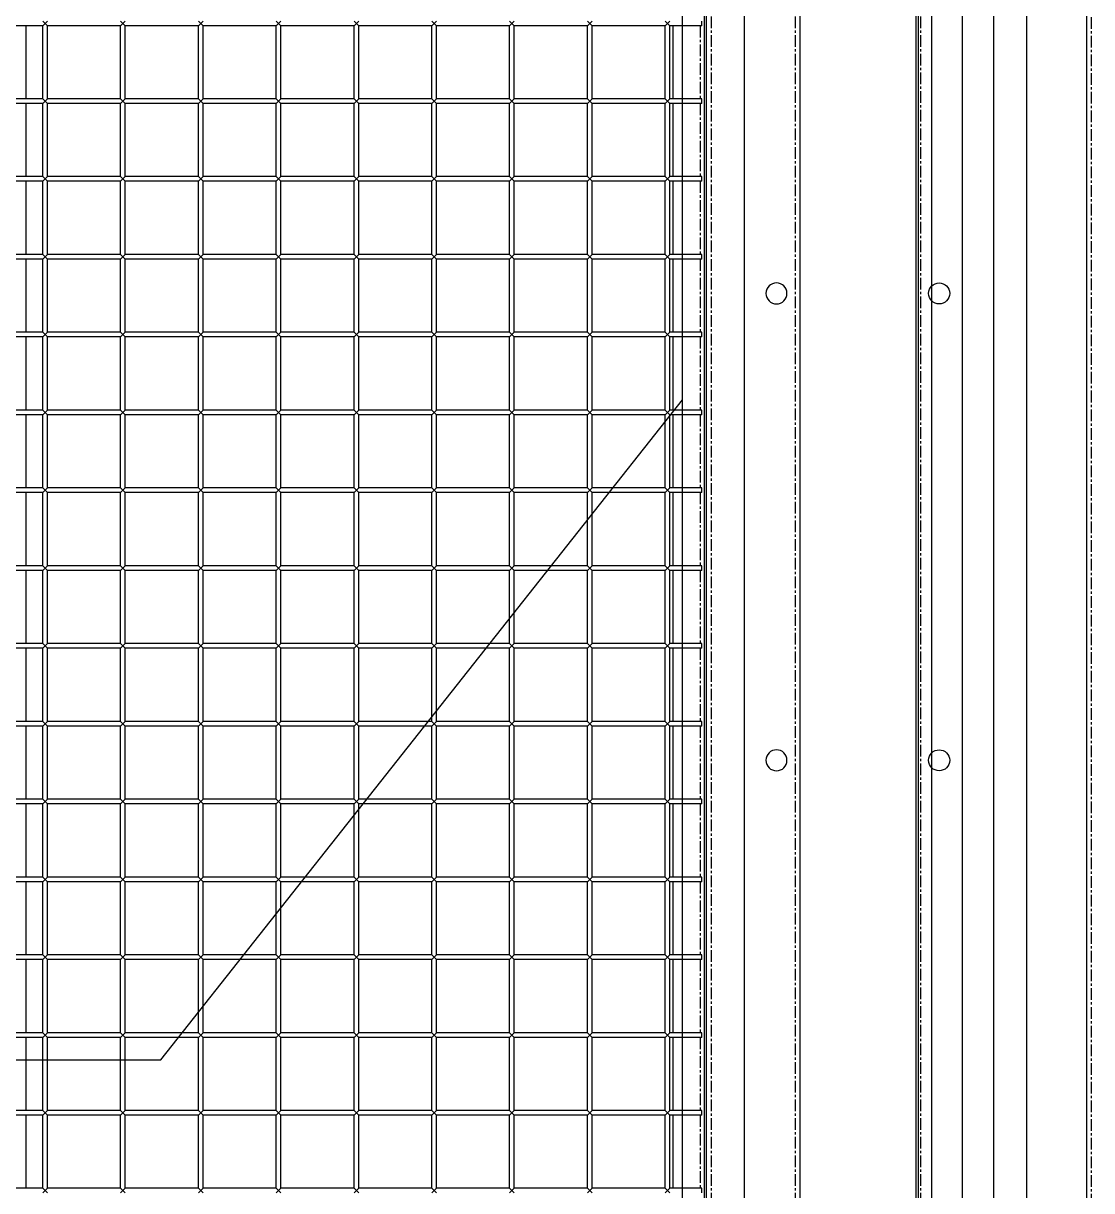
# Model space of a CAD drawing. Header units: millimetres. Extents: x -198529 to 244266, y -64 to 158464.
# Drawn here: x -170570 to -169883, y 120141 to 120891 of the extents above; entities that cross this region are included whole.
import ezdxf

# ---------------------------------------------------------------- set-up
doc = ezdxf.new("R2010")
doc.units = ezdxf.units.MM
doc.linetypes.add('CENTER', pattern=[12, 7.5, -1.5, 1.5, -1.5])
for name, color, linetype in [('0-DCC', 30, 'Continuous'), ('0-DCC-STRUC', 180, 'Continuous'), ('0-DCC-STRUC-T', 4, 'Continuous')]:
    doc.layers.add(name, color=color, linetype=linetype)

# ---------------------------------------------------------------- blocks, each defined once
blk = doc.blocks.new('DCC2850x2300(右)')
at = {"color": 0, "linetype": 'Continuous'}
for p, q in [((51100, -72178.48), (51100, -74478.48)), ((51160, -74478.48), (51160, -72178.48)), ((51161.5, -72230.88), (51161.5, -74426.08)), ((51163, -72856.48), (51163, -72853.48)), ((51186.5, -72856.48), (51183.5, -72853.48)), ((51186.5, -72853.48), (51183.5, -72856.48)), ((51236.5, -72856.48), (51233.5, -72853.48)), ((51236.5, -72853.48), (51233.5, -72856.48)), ((51286.5, -72856.48), (51283.5, -72853.48)), ((51286.5, -72853.48), (51283.5, -72856.48)), ((51336.5, -72856.48), (51333.5, -72853.48)), ((51336.5, -72853.48), (51333.5, -72856.48)), ((51386.5, -72856.48), (51383.5, -72853.48)), ((51386.5, -72853.48), (51383.5, -72856.48)), ((51436.5, -72856.48), (51433.5, -72853.48)), ((51436.5, -72853.48), (51433.5, -72856.48)), ((51486.5, -72856.48), (51483.5, -72853.48)), ((51486.5, -72853.48), (51483.5, -72856.48)), ((51536.5, -72856.48), (51533.5, -72853.48)), ((51536.5, -72853.48), (51533.5, -72856.48)), ((51586.5, -72856.48), (51583.5, -72853.48)), ((51586.5, -72853.48), (51583.5, -72856.48)), ((51163, -72856.48), (51183.5, -72856.48)), ((51181.5, -72903.48), (51181.5, -72856.48)), ((51183.5, -72903.48), (51183.5, -72856.48)), ((51186.5, -72903.48), (51186.5, -72856.48)), ((51186.5, -72856.48), (51233.5, -72856.48)), ((51233.5, -72903.48), (51233.5, -72856.48)), ((51236.5, -72856.48), (51283.5, -72856.48)), ((51236.5, -72903.48), (51236.5, -72856.48)), ((51283.5, -72903.48), (51283.5, -72856.48)), ((51286.5, -72856.48), (51333.5, -72856.48)), ((51286.5, -72903.48), (51286.5, -72856.48)), ((51333.5, -72903.48), (51333.5, -72856.48)), ((51336.5, -72856.48), (51383.5, -72856.48)), ((51336.5, -72903.48), (51336.5, -72856.48)), ((51383.5, -72903.48), (51383.5, -72856.48)), ((51386.5, -72856.48), (51433.5, -72856.48)), ((51386.5, -72903.48), (51386.5, -72856.48)), ((51433.5, -72903.48), (51433.5, -72856.48)), ((51436.5, -72856.48), (51483.5, -72856.48)), ((51436.5, -72903.48), (51436.5, -72856.48)), ((51483.5, -72903.48), (51483.5, -72856.48)), ((51486.5, -72856.48), (51533.5, -72856.48)), ((51486.5, -72903.48), (51486.5, -72856.48)), ((51533.5, -72903.48), (51533.5, -72856.48)), ((51536.5, -72856.48), (51583.5, -72856.48)), ((51536.5, -72903.48), (51536.5, -72856.48)), ((51583.5, -72903.48), (51583.5, -72856.48)), ((51586.5, -72856.48), (51633.5, -72856.48)), ((51586.5, -72903.48), (51586.5, -72856.48)), ((51597.5, -72856.48), (51597.5, -72903.48)), ((51163, -72903.48), (51183.5, -72903.48)), ((51163, -72906.48), (51163, -72903.48)), ((51163, -72906.48), (51183.5, -72906.48)), ((51181.5, -72953.48), (51181.5, -72906.48)), ((51186.5, -72906.48), (51183.5, -72903.48)), ((51186.5, -72903.48), (51183.5, -72906.48)), ((51183.5, -72953.48), (51183.5, -72906.48)), ((51186.5, -72903.48), (51233.5, -72903.48)), ((51186.5, -72953.48), (51186.5, -72906.48)), ((51186.5, -72906.48), (51233.5, -72906.48)), ((51236.5, -72906.48), (51233.5, -72903.48)), ((51236.5, -72903.48), (51233.5, -72906.48)), ((51233.5, -72953.48), (51233.5, -72906.48)), ((51236.5, -72903.48), (51283.5, -72903.48)), ((51236.5, -72906.48), (51283.5, -72906.48)), ((51236.5, -72953.48), (51236.5, -72906.48)), ((51286.5, -72906.48), (51283.5, -72903.48)), ((51286.5, -72903.48), (51283.5, -72906.48)), ((51283.5, -72953.48), (51283.5, -72906.48)), ((51286.5, -72903.48), (51333.5, -72903.48)), ((51286.5, -72906.48), (51333.5, -72906.48)), ((51286.5, -72953.48), (51286.5, -72906.48)), ((51336.5, -72906.48), (51333.5, -72903.48)), ((51336.5, -72903.48), (51333.5, -72906.48)), ((51333.5, -72953.48), (51333.5, -72906.48)), ((51336.5, -72903.48), (51383.5, -72903.48)), ((51336.5, -72906.48), (51383.5, -72906.48)), ((51336.5, -72953.48), (51336.5, -72906.48)), ((51386.5, -72906.48), (51383.5, -72903.48)), ((51386.5, -72903.48), (51383.5, -72906.48)), ((51383.5, -72953.48), (51383.5, -72906.48)), ((51386.5, -72903.48), (51433.5, -72903.48)), ((51386.5, -72906.48), (51433.5, -72906.48)), ((51386.5, -72953.48), (51386.5, -72906.48)), ((51436.5, -72906.48), (51433.5, -72903.48)), ((51436.5, -72903.48), (51433.5, -72906.48)), ((51433.5, -72953.48), (51433.5, -72906.48)), ((51436.5, -72903.48), (51483.5, -72903.48)), ((51436.5, -72906.48), (51483.5, -72906.48)), ((51436.5, -72953.48), (51436.5, -72906.48)), ((51486.5, -72906.48), (51483.5, -72903.48)), ((51486.5, -72903.48), (51483.5, -72906.48)), ((51483.5, -72953.48), (51483.5, -72906.48)), ((51486.5, -72903.48), (51533.5, -72903.48)), ((51486.5, -72906.48), (51533.5, -72906.48)), ((51486.5, -72953.48), (51486.5, -72906.48)), ((51536.5, -72906.48), (51533.5, -72903.48)), ((51536.5, -72903.48), (51533.5, -72906.48)), ((51533.5, -72953.48), (51533.5, -72906.48)), ((51536.5, -72903.48), (51583.5, -72903.48)), ((51536.5, -72906.48), (51583.5, -72906.48)), ((51536.5, -72953.48), (51536.5, -72906.48)), ((51586.5, -72906.48), (51583.5, -72903.48)), ((51586.5, -72903.48), (51583.5, -72906.48)), ((51583.5, -72953.48), (51583.5, -72906.48)), ((51586.5, -72903.48), (51633.5, -72903.48)), ((51586.5, -72906.48), (51633.5, -72906.48)), ((51586.5, -72953.48), (51586.5, -72906.48)), ((51597.5, -72906.48), (51597.5, -72953.48)), ((51163, -72953.48), (51183.5, -72953.48)), ((51163, -72956.48), (51163, -72953.48)), ((51163, -72956.48), (51183.5, -72956.48)), ((51181.5, -73003.48), (51181.5, -72956.48)), ((51186.5, -72956.48), (51183.5, -72953.48)), ((51186.5, -72953.48), (51183.5, -72956.48)), ((51183.5, -73003.48), (51183.5, -72956.48)), ((51186.5, -72953.48), (51233.5, -72953.48)), ((51186.5, -73003.48), (51186.5, -72956.48)), ((51186.5, -72956.48), (51233.5, -72956.48)), ((51236.5, -72956.48), (51233.5, -72953.48)), ((51236.5, -72953.48), (51233.5, -72956.48)), ((51233.5, -73003.48), (51233.5, -72956.48)), ((51236.5, -72953.48), (51283.5, -72953.48)), ((51236.5, -72956.48), (51283.5, -72956.48)), ((51236.5, -73003.48), (51236.5, -72956.48)), ((51286.5, -72956.48), (51283.5, -72953.48)), ((51286.5, -72953.48), (51283.5, -72956.48)), ((51283.5, -73003.48), (51283.5, -72956.48)), ((51286.5, -72953.48), (51333.5, -72953.48)), ((51286.5, -72956.48), (51333.5, -72956.48)), ((51286.5, -73003.48), (51286.5, -72956.48)), ((51336.5, -72956.48), (51333.5, -72953.48)), ((51336.5, -72953.48), (51333.5, -72956.48)), ((51333.5, -73003.48), (51333.5, -72956.48)), ((51336.5, -72953.48), (51383.5, -72953.48)), ((51336.5, -72956.48), (51383.5, -72956.48)), ((51336.5, -73003.48), (51336.5, -72956.48)), ((51386.5, -72956.48), (51383.5, -72953.48)), ((51386.5, -72953.48), (51383.5, -72956.48)), ((51383.5, -73003.48), (51383.5, -72956.48)), ((51386.5, -72953.48), (51433.5, -72953.48)), ((51386.5, -72956.48), (51433.5, -72956.48)), ((51386.5, -73003.48), (51386.5, -72956.48)), ((51436.5, -72956.48), (51433.5, -72953.48)), ((51436.5, -72953.48), (51433.5, -72956.48)), ((51433.5, -73003.48), (51433.5, -72956.48)), ((51436.5, -72953.48), (51483.5, -72953.48)), ((51436.5, -72956.48), (51483.5, -72956.48)), ((51436.5, -73003.48), (51436.5, -72956.48)), ((51486.5, -72956.48), (51483.5, -72953.48)), ((51486.5, -72953.48), (51483.5, -72956.48)), ((51483.5, -73003.48), (51483.5, -72956.48)), ((51486.5, -72953.48), (51533.5, -72953.48)), ((51486.5, -72956.48), (51533.5, -72956.48)), ((51486.5, -73003.48), (51486.5, -72956.48)), ((51536.5, -72956.48), (51533.5, -72953.48)), ((51536.5, -72953.48), (51533.5, -72956.48)), ((51533.5, -73003.48), (51533.5, -72956.48)), ((51536.5, -72953.48), (51583.5, -72953.48)), ((51536.5, -72956.48), (51583.5, -72956.48)), ((51536.5, -73003.48), (51536.5, -72956.48)), ((51586.5, -72956.48), (51583.5, -72953.48)), ((51586.5, -72953.48), (51583.5, -72956.48)), ((51583.5, -73003.48), (51583.5, -72956.48)), ((51586.5, -72953.48), (51633.5, -72953.48)), ((51586.5, -72956.48), (51633.5, -72956.48)), ((51586.5, -73003.48), (51586.5, -72956.48)), ((51597.5, -72956.48), (51597.5, -73003.48)), ((51163, -73003.48), (51183.5, -73003.48)), ((51163, -73006.48), (51163, -73003.48)), ((51186.5, -73006.48), (51183.5, -73003.48)), ((51186.5, -73003.48), (51183.5, -73006.48)), ((51186.5, -73003.48), (51233.5, -73003.48)), ((51236.5, -73006.48), (51233.5, -73003.48)), ((51236.5, -73003.48), (51233.5, -73006.48)), ((51236.5, -73003.48), (51283.5, -73003.48)), ((51286.5, -73006.48), (51283.5, -73003.48)), ((51286.5, -73003.48), (51283.5, -73006.48)), ((51286.5, -73003.48), (51333.5, -73003.48)), ((51336.5, -73006.48), (51333.5, -73003.48)), ((51336.5, -73003.48), (51333.5, -73006.48)), ((51336.5, -73003.48), (51383.5, -73003.48)), ((51386.5, -73006.48), (51383.5, -73003.48)), ((51386.5, -73003.48), (51383.5, -73006.48)), ((51386.5, -73003.48), (51433.5, -73003.48)), ((51436.5, -73006.48), (51433.5, -73003.48)), ((51436.5, -73003.48), (51433.5, -73006.48)), ((51436.5, -73003.48), (51483.5, -73003.48)), ((51486.5, -73006.48), (51483.5, -73003.48)), ((51486.5, -73003.48), (51483.5, -73006.48)), ((51486.5, -73003.48), (51533.5, -73003.48)), ((51536.5, -73006.48), (51533.5, -73003.48)), ((51536.5, -73003.48), (51533.5, -73006.48)), ((51536.5, -73003.48), (51583.5, -73003.48)), ((51586.5, -73006.48), (51583.5, -73003.48)), ((51586.5, -73003.48), (51583.5, -73006.48)), ((51586.5, -73003.48), (51633.5, -73003.48)), ((51163, -73006.48), (51183.5, -73006.48)), ((51181.5, -73053.48), (51181.5, -73006.48)), ((51183.5, -73053.48), (51183.5, -73006.48)), ((51186.5, -73053.48), (51186.5, -73006.48)), ((51186.5, -73006.48), (51233.5, -73006.48)), ((51233.5, -73053.48), (51233.5, -73006.48)), ((51236.5, -73006.48), (51283.5, -73006.48)), ((51236.5, -73053.48), (51236.5, -73006.48)), ((51283.5, -73053.48), (51283.5, -73006.48)), ((51286.5, -73006.48), (51333.5, -73006.48)), ((51286.5, -73053.48), (51286.5, -73006.48)), ((51333.5, -73053.48), (51333.5, -73006.48)), ((51336.5, -73006.48), (51383.5, -73006.48)), ((51336.5, -73053.48), (51336.5, -73006.48)), ((51383.5, -73053.48), (51383.5, -73006.48)), ((51386.5, -73006.48), (51433.5, -73006.48)), ((51386.5, -73053.48), (51386.5, -73006.48)), ((51433.5, -73053.48), (51433.5, -73006.48)), ((51436.5, -73006.48), (51483.5, -73006.48)), ((51436.5, -73053.48), (51436.5, -73006.48)), ((51483.5, -73053.48), (51483.5, -73006.48)), ((51486.5, -73006.48), (51533.5, -73006.48)), ((51486.5, -73053.48), (51486.5, -73006.48)), ((51533.5, -73053.48), (51533.5, -73006.48)), ((51536.5, -73006.48), (51583.5, -73006.48)), ((51536.5, -73053.48), (51536.5, -73006.48)), ((51583.5, -73053.48), (51583.5, -73006.48)), ((51586.5, -73006.48), (51633.5, -73006.48)), ((51586.5, -73053.48), (51586.5, -73006.48)), ((51597.5, -73006.48), (51597.5, -73053.48)), ((51163, -73053.48), (51183.5, -73053.48)), ((51163, -73056.48), (51163, -73053.48)), ((51163, -73056.48), (51183.5, -73056.48)), ((51181.5, -73103.48), (51181.5, -73056.48)), ((51186.5, -73056.48), (51183.5, -73053.48)), ((51186.5, -73053.48), (51183.5, -73056.48)), ((51183.5, -73103.48), (51183.5, -73056.48)), ((51186.5, -73053.48), (51233.5, -73053.48)), ((51186.5, -73103.48), (51186.5, -73056.48)), ((51186.5, -73056.48), (51233.5, -73056.48)), ((51236.5, -73056.48), (51233.5, -73053.48)), ((51236.5, -73053.48), (51233.5, -73056.48)), ((51233.5, -73103.48), (51233.5, -73056.48)), ((51236.5, -73053.48), (51283.5, -73053.48)), ((51236.5, -73056.48), (51283.5, -73056.48)), ((51236.5, -73103.48), (51236.5, -73056.48)), ((51286.5, -73056.48), (51283.5, -73053.48)), ((51286.5, -73053.48), (51283.5, -73056.48)), ((51283.5, -73103.48), (51283.5, -73056.48)), ((51286.5, -73053.48), (51333.5, -73053.48)), ((51286.5, -73056.48), (51333.5, -73056.48)), ((51286.5, -73103.48), (51286.5, -73056.48)), ((51336.5, -73056.48), (51333.5, -73053.48)), ((51336.5, -73053.48), (51333.5, -73056.48)), ((51333.5, -73103.48), (51333.5, -73056.48)), ((51336.5, -73053.48), (51383.5, -73053.48)), ((51336.5, -73056.48), (51383.5, -73056.48)), ((51336.5, -73103.48), (51336.5, -73056.48)), ((51386.5, -73056.48), (51383.5, -73053.48)), ((51386.5, -73053.48), (51383.5, -73056.48)), ((51383.5, -73103.48), (51383.5, -73056.48)), ((51386.5, -73053.48), (51433.5, -73053.48)), ((51386.5, -73056.48), (51433.5, -73056.48)), ((51386.5, -73103.48), (51386.5, -73056.48)), ((51436.5, -73056.48), (51433.5, -73053.48)), ((51436.5, -73053.48), (51433.5, -73056.48)), ((51433.5, -73103.48), (51433.5, -73056.48)), ((51436.5, -73053.48), (51483.5, -73053.48)), ((51436.5, -73056.48), (51483.5, -73056.48)), ((51436.5, -73103.48), (51436.5, -73056.48)), ((51486.5, -73056.48), (51483.5, -73053.48)), ((51486.5, -73053.48), (51483.5, -73056.48)), ((51483.5, -73103.48), (51483.5, -73056.48)), ((51486.5, -73053.48), (51533.5, -73053.48)), ((51486.5, -73056.48), (51533.5, -73056.48)), ((51486.5, -73103.48), (51486.5, -73056.48)), ((51536.5, -73056.48), (51533.5, -73053.48)), ((51536.5, -73053.48), (51533.5, -73056.48)), ((51533.5, -73103.48), (51533.5, -73056.48)), ((51536.5, -73053.48), (51583.5, -73053.48)), ((51536.5, -73056.48), (51583.5, -73056.48)), ((51536.5, -73103.48), (51536.5, -73056.48)), ((51586.5, -73056.48), (51583.5, -73053.48)), ((51586.5, -73053.48), (51583.5, -73056.48)), ((51583.5, -73103.48), (51583.5, -73056.48)), ((51586.5, -73053.48), (51633.5, -73053.48)), ((51586.5, -73056.48), (51633.5, -73056.48)), ((51586.5, -73103.48), (51586.5, -73056.48)), ((51597.5, -73056.48), (51597.5, -73103.48)), ((51163, -73103.48), (51183.5, -73103.48)), ((51163, -73106.48), (51163, -73103.48)), ((51163, -73106.48), (51183.5, -73106.48)), ((51181.5, -73153.48), (51181.5, -73106.48)), ((51186.5, -73106.48), (51183.5, -73103.48)), ((51186.5, -73103.48), (51183.5, -73106.48)), ((51183.5, -73153.48), (51183.5, -73106.48)), ((51186.5, -73103.48), (51233.5, -73103.48)), ((51186.5, -73153.48), (51186.5, -73106.48)), ((51186.5, -73106.48), (51233.5, -73106.48)), ((51236.5, -73106.48), (51233.5, -73103.48)), ((51236.5, -73103.48), (51233.5, -73106.48)), ((51233.5, -73153.48), (51233.5, -73106.48)), ((51236.5, -73103.48), (51283.5, -73103.48)), ((51236.5, -73106.48), (51283.5, -73106.48)), ((51236.5, -73153.48), (51236.5, -73106.48)), ((51286.5, -73106.48), (51283.5, -73103.48)), ((51286.5, -73103.48), (51283.5, -73106.48)), ((51283.5, -73153.48), (51283.5, -73106.48)), ((51286.5, -73103.48), (51333.5, -73103.48)), ((51286.5, -73106.48), (51333.5, -73106.48)), ((51286.5, -73153.48), (51286.5, -73106.48)), ((51336.5, -73106.48), (51333.5, -73103.48)), ((51336.5, -73103.48), (51333.5, -73106.48)), ((51333.5, -73153.48), (51333.5, -73106.48)), ((51336.5, -73103.48), (51383.5, -73103.48)), ((51336.5, -73106.48), (51383.5, -73106.48)), ((51336.5, -73153.48), (51336.5, -73106.48)), ((51386.5, -73106.48), (51383.5, -73103.48)), ((51386.5, -73103.48), (51383.5, -73106.48)), ((51383.5, -73153.48), (51383.5, -73106.48)), ((51386.5, -73103.48), (51433.5, -73103.48)), ((51386.5, -73106.48), (51433.5, -73106.48)), ((51386.5, -73153.48), (51386.5, -73106.48)), ((51436.5, -73106.48), (51433.5, -73103.48)), ((51436.5, -73103.48), (51433.5, -73106.48)), ((51433.5, -73153.48), (51433.5, -73106.48)), ((51436.5, -73103.48), (51483.5, -73103.48)), ((51436.5, -73106.48), (51483.5, -73106.48)), ((51436.5, -73153.48), (51436.5, -73106.48)), ((51486.5, -73106.48), (51483.5, -73103.48)), ((51486.5, -73103.48), (51483.5, -73106.48)), ((51483.5, -73153.48), (51483.5, -73106.48)), ((51486.5, -73103.48), (51533.5, -73103.48)), ((51486.5, -73106.48), (51533.5, -73106.48)), ((51486.5, -73153.48), (51486.5, -73106.48)), ((51536.5, -73106.48), (51533.5, -73103.48)), ((51536.5, -73103.48), (51533.5, -73106.48)), ((51533.5, -73153.48), (51533.5, -73106.48)), ((51536.5, -73103.48), (51583.5, -73103.48)), ((51536.5, -73106.48), (51583.5, -73106.48)), ((51536.5, -73153.48), (51536.5, -73106.48)), ((51586.5, -73106.48), (51583.5, -73103.48)), ((51586.5, -73103.48), (51583.5, -73106.48)), ((51583.5, -73153.48), (51583.5, -73106.48)), ((51586.5, -73103.48), (51633.5, -73103.48)), ((51586.5, -73106.48), (51633.5, -73106.48)), ((51586.5, -73153.48), (51586.5, -73106.48)), ((51597.5, -73106.48), (51597.5, -73153.48)), ((51163, -73153.48), (51183.5, -73153.48)), ((51163, -73156.48), (51163, -73153.48)), ((51186.5, -73156.48), (51183.5, -73153.48)), ((51186.5, -73153.48), (51183.5, -73156.48)), ((51186.5, -73153.48), (51233.5, -73153.48)), ((51236.5, -73156.48), (51233.5, -73153.48)), ((51236.5, -73153.48), (51233.5, -73156.48)), ((51236.5, -73153.48), (51283.5, -73153.48)), ((51286.5, -73156.48), (51283.5, -73153.48)), ((51286.5, -73153.48), (51283.5, -73156.48)), ((51286.5, -73153.48), (51333.5, -73153.48)), ((51336.5, -73156.48), (51333.5, -73153.48)), ((51336.5, -73153.48), (51333.5, -73156.48)), ((51336.5, -73153.48), (51383.5, -73153.48)), ((51386.5, -73156.48), (51383.5, -73153.48)), ((51386.5, -73153.48), (51383.5, -73156.48)), ((51386.5, -73153.48), (51433.5, -73153.48)), ((51436.5, -73156.48), (51433.5, -73153.48)), ((51436.5, -73153.48), (51433.5, -73156.48)), ((51436.5, -73153.48), (51483.5, -73153.48)), ((51486.5, -73156.48), (51483.5, -73153.48)), ((51486.5, -73153.48), (51483.5, -73156.48)), ((51486.5, -73153.48), (51533.5, -73153.48)), ((51536.5, -73156.48), (51533.5, -73153.48)), ((51536.5, -73153.48), (51533.5, -73156.48)), ((51536.5, -73153.48), (51583.5, -73153.48)), ((51586.5, -73156.48), (51583.5, -73153.48)), ((51586.5, -73153.48), (51583.5, -73156.48)), ((51586.5, -73153.48), (51633.5, -73153.48)), ((51163, -73156.48), (51183.5, -73156.48)), ((51181.5, -73203.48), (51181.5, -73156.48)), ((51183.5, -73203.48), (51183.5, -73156.48)), ((51186.5, -73203.48), (51186.5, -73156.48)), ((51186.5, -73156.48), (51233.5, -73156.48)), ((51233.5, -73203.48), (51233.5, -73156.48)), ((51236.5, -73156.48), (51283.5, -73156.48)), ((51236.5, -73203.48), (51236.5, -73156.48)), ((51283.5, -73203.48), (51283.5, -73156.48)), ((51286.5, -73156.48), (51333.5, -73156.48)), ((51286.5, -73203.48), (51286.5, -73156.48)), ((51333.5, -73203.48), (51333.5, -73156.48)), ((51336.5, -73156.48), (51383.5, -73156.48)), ((51336.5, -73203.48), (51336.5, -73156.48)), ((51383.5, -73203.48), (51383.5, -73156.48)), ((51386.5, -73156.48), (51433.5, -73156.48)), ((51386.5, -73203.48), (51386.5, -73156.48)), ((51433.5, -73203.48), (51433.5, -73156.48)), ((51436.5, -73156.48), (51483.5, -73156.48)), ((51436.5, -73203.48), (51436.5, -73156.48)), ((51483.5, -73203.48), (51483.5, -73156.48)), ((51486.5, -73156.48), (51533.5, -73156.48)), ((51486.5, -73203.48), (51486.5, -73156.48)), ((51533.5, -73203.48), (51533.5, -73156.48)), ((51536.5, -73156.48), (51583.5, -73156.48)), ((51536.5, -73203.48), (51536.5, -73156.48)), ((51583.5, -73203.48), (51583.5, -73156.48)), ((51586.5, -73156.48), (51633.5, -73156.48)), ((51586.5, -73203.48), (51586.5, -73156.48)), ((51597.5, -73156.48), (51597.5, -73203.48)), ((51163, -73203.48), (51183.5, -73203.48)), ((51163, -73206.48), (51163, -73203.48)), ((51163, -73206.48), (51183.5, -73206.48)), ((51181.5, -73253.48), (51181.5, -73206.48)), ((51186.5, -73206.48), (51183.5, -73203.48)), ((51186.5, -73203.48), (51183.5, -73206.48)), ((51183.5, -73253.48), (51183.5, -73206.48)), ((51186.5, -73203.48), (51233.5, -73203.48)), ((51186.5, -73253.48), (51186.5, -73206.48)), ((51186.5, -73206.48), (51233.5, -73206.48)), ((51236.5, -73206.48), (51233.5, -73203.48)), ((51236.5, -73203.48), (51233.5, -73206.48)), ((51233.5, -73253.48), (51233.5, -73206.48)), ((51236.5, -73203.48), (51283.5, -73203.48)), ((51236.5, -73206.48), (51283.5, -73206.48)), ((51236.5, -73253.48), (51236.5, -73206.48)), ((51286.5, -73206.48), (51283.5, -73203.48)), ((51286.5, -73203.48), (51283.5, -73206.48)), ((51283.5, -73253.48), (51283.5, -73206.48)), ((51286.5, -73203.48), (51333.5, -73203.48)), ((51286.5, -73206.48), (51333.5, -73206.48)), ((51286.5, -73253.48), (51286.5, -73206.48)), ((51336.5, -73206.48), (51333.5, -73203.48)), ((51336.5, -73203.48), (51333.5, -73206.48)), ((51333.5, -73253.48), (51333.5, -73206.48)), ((51336.5, -73203.48), (51383.5, -73203.48)), ((51336.5, -73206.48), (51383.5, -73206.48)), ((51336.5, -73253.48), (51336.5, -73206.48)), ((51386.5, -73206.48), (51383.5, -73203.48)), ((51386.5, -73203.48), (51383.5, -73206.48)), ((51383.5, -73253.48), (51383.5, -73206.48)), ((51386.5, -73203.48), (51433.5, -73203.48)), ((51386.5, -73206.48), (51433.5, -73206.48)), ((51386.5, -73253.48), (51386.5, -73206.48)), ((51436.5, -73206.48), (51433.5, -73203.48)), ((51436.5, -73203.48), (51433.5, -73206.48)), ((51433.5, -73253.48), (51433.5, -73206.48)), ((51436.5, -73203.48), (51483.5, -73203.48)), ((51436.5, -73206.48), (51483.5, -73206.48)), ((51436.5, -73253.48), (51436.5, -73206.48)), ((51486.5, -73206.48), (51483.5, -73203.48)), ((51486.5, -73203.48), (51483.5, -73206.48)), ((51483.5, -73253.48), (51483.5, -73206.48)), ((51486.5, -73203.48), (51533.5, -73203.48)), ((51486.5, -73206.48), (51533.5, -73206.48)), ((51486.5, -73253.48), (51486.5, -73206.48)), ((51536.5, -73206.48), (51533.5, -73203.48)), ((51536.5, -73203.48), (51533.5, -73206.48)), ((51533.5, -73253.48), (51533.5, -73206.48)), ((51536.5, -73203.48), (51583.5, -73203.48)), ((51536.5, -73206.48), (51583.5, -73206.48)), ((51536.5, -73253.48), (51536.5, -73206.48)), ((51586.5, -73206.48), (51583.5, -73203.48)), ((51586.5, -73203.48), (51583.5, -73206.48)), ((51583.5, -73253.48), (51583.5, -73206.48)), ((51586.5, -73203.48), (51633.5, -73203.48)), ((51586.5, -73206.48), (51633.5, -73206.48)), ((51586.5, -73253.48), (51586.5, -73206.48)), ((51597.5, -73206.48), (51597.5, -73253.48)), ((51163, -73253.48), (51183.5, -73253.48)), ((51163, -73256.48), (51163, -73253.48)), ((51163, -73256.48), (51183.5, -73256.48)), ((51181.5, -73303.48), (51181.5, -73256.48)), ((51186.5, -73256.48), (51183.5, -73253.48)), ((51186.5, -73253.48), (51183.5, -73256.48)), ((51183.5, -73303.48), (51183.5, -73256.48)), ((51186.5, -73253.48), (51233.5, -73253.48)), ((51186.5, -73303.48), (51186.5, -73256.48)), ((51186.5, -73256.48), (51233.5, -73256.48)), ((51236.5, -73256.48), (51233.5, -73253.48)), ((51236.5, -73253.48), (51233.5, -73256.48)), ((51233.5, -73303.48), (51233.5, -73256.48)), ((51236.5, -73253.48), (51283.5, -73253.48)), ((51236.5, -73256.48), (51283.5, -73256.48)), ((51236.5, -73303.48), (51236.5, -73256.48)), ((51286.5, -73256.48), (51283.5, -73253.48)), ((51286.5, -73253.48), (51283.5, -73256.48)), ((51283.5, -73303.48), (51283.5, -73256.48)), ((51286.5, -73253.48), (51333.5, -73253.48)), ((51286.5, -73256.48), (51333.5, -73256.48)), ((51286.5, -73303.48), (51286.5, -73256.48)), ((51336.5, -73256.48), (51333.5, -73253.48)), ((51336.5, -73253.48), (51333.5, -73256.48)), ((51333.5, -73303.48), (51333.5, -73256.48)), ((51336.5, -73253.48), (51383.5, -73253.48)), ((51336.5, -73256.48), (51383.5, -73256.48)), ((51336.5, -73303.48), (51336.5, -73256.48)), ((51386.5, -73256.48), (51383.5, -73253.48)), ((51386.5, -73253.48), (51383.5, -73256.48)), ((51383.5, -73303.48), (51383.5, -73256.48)), ((51386.5, -73253.48), (51433.5, -73253.48)), ((51386.5, -73256.48), (51433.5, -73256.48)), ((51386.5, -73303.48), (51386.5, -73256.48)), ((51436.5, -73256.48), (51433.5, -73253.48)), ((51436.5, -73253.48), (51433.5, -73256.48)), ((51433.5, -73303.48), (51433.5, -73256.48)), ((51436.5, -73253.48), (51483.5, -73253.48)), ((51436.5, -73256.48), (51483.5, -73256.48)), ((51436.5, -73303.48), (51436.5, -73256.48)), ((51486.5, -73256.48), (51483.5, -73253.48)), ((51486.5, -73253.48), (51483.5, -73256.48)), ((51483.5, -73303.48), (51483.5, -73256.48)), ((51486.5, -73253.48), (51533.5, -73253.48)), ((51486.5, -73256.48), (51533.5, -73256.48)), ((51486.5, -73303.48), (51486.5, -73256.48)), ((51536.5, -73256.48), (51533.5, -73253.48)), ((51536.5, -73253.48), (51533.5, -73256.48)), ((51533.5, -73303.48), (51533.5, -73256.48)), ((51536.5, -73253.48), (51583.5, -73253.48)), ((51536.5, -73256.48), (51583.5, -73256.48)), ((51536.5, -73303.48), (51536.5, -73256.48)), ((51586.5, -73256.48), (51583.5, -73253.48)), ((51586.5, -73253.48), (51583.5, -73256.48)), ((51583.5, -73303.48), (51583.5, -73256.48)), ((51586.5, -73253.48), (51633.5, -73253.48)), ((51586.5, -73256.48), (51633.5, -73256.48)), ((51586.5, -73303.48), (51586.5, -73256.48)), ((51597.5, -73256.48), (51597.5, -73303.48)), ((51163, -73303.48), (51183.5, -73303.48)), ((51163, -73306.48), (51163, -73303.48)), ((51186.5, -73306.48), (51183.5, -73303.48)), ((51186.5, -73303.48), (51183.5, -73306.48)), ((51186.5, -73303.48), (51233.5, -73303.48)), ((51236.5, -73306.48), (51233.5, -73303.48)), ((51236.5, -73303.48), (51233.5, -73306.48)), ((51236.5, -73303.48), (51283.5, -73303.48)), ((51286.5, -73306.48), (51283.5, -73303.48)), ((51286.5, -73303.48), (51283.5, -73306.48)), ((51286.5, -73303.48), (51333.5, -73303.48)), ((51336.5, -73306.48), (51333.5, -73303.48)), ((51336.5, -73303.48), (51333.5, -73306.48)), ((51336.5, -73303.48), (51383.5, -73303.48)), ((51386.5, -73306.48), (51383.5, -73303.48)), ((51386.5, -73303.48), (51383.5, -73306.48)), ((51386.5, -73303.48), (51433.5, -73303.48)), ((51436.5, -73306.48), (51433.5, -73303.48)), ((51436.5, -73303.48), (51433.5, -73306.48)), ((51436.5, -73303.48), (51483.5, -73303.48)), ((51486.5, -73306.48), (51483.5, -73303.48)), ((51486.5, -73303.48), (51483.5, -73306.48)), ((51486.5, -73303.48), (51533.5, -73303.48)), ((51536.5, -73306.48), (51533.5, -73303.48)), ((51536.5, -73303.48), (51533.5, -73306.48)), ((51536.5, -73303.48), (51583.5, -73303.48)), ((51586.5, -73306.48), (51583.5, -73303.48)), ((51586.5, -73303.48), (51583.5, -73306.48)), ((51586.5, -73303.48), (51633.5, -73303.48)), ((51163, -73306.48), (51183.5, -73306.48)), ((51181.5, -73353.48), (51181.5, -73306.48)), ((51183.5, -73353.48), (51183.5, -73306.48)), ((51186.5, -73353.48), (51186.5, -73306.48)), ((51186.5, -73306.48), (51233.5, -73306.48)), ((51233.5, -73353.48), (51233.5, -73306.48)), ((51236.5, -73306.48), (51283.5, -73306.48)), ((51236.5, -73353.48), (51236.5, -73306.48)), ((51283.5, -73353.48), (51283.5, -73306.48)), ((51286.5, -73306.48), (51333.5, -73306.48)), ((51286.5, -73353.48), (51286.5, -73306.48)), ((51333.5, -73353.48), (51333.5, -73306.48)), ((51336.5, -73306.48), (51383.5, -73306.48)), ((51336.5, -73353.48), (51336.5, -73306.48)), ((51383.5, -73353.48), (51383.5, -73306.48)), ((51386.5, -73306.48), (51433.5, -73306.48)), ((51386.5, -73353.48), (51386.5, -73306.48)), ((51433.5, -73353.48), (51433.5, -73306.48)), ((51436.5, -73306.48), (51483.5, -73306.48)), ((51436.5, -73353.48), (51436.5, -73306.48)), ((51483.5, -73353.48), (51483.5, -73306.48)), ((51486.5, -73306.48), (51533.5, -73306.48)), ((51486.5, -73353.48), (51486.5, -73306.48)), ((51533.5, -73353.48), (51533.5, -73306.48)), ((51536.5, -73306.48), (51583.5, -73306.48)), ((51536.5, -73353.48), (51536.5, -73306.48)), ((51583.5, -73353.48), (51583.5, -73306.48)), ((51586.5, -73306.48), (51633.5, -73306.48)), ((51586.5, -73353.48), (51586.5, -73306.48)), ((51597.5, -73306.48), (51597.5, -73353.48)), ((51163, -73353.48), (51183.5, -73353.48)), ((51163, -73356.48), (51163, -73353.48)), ((51163, -73356.48), (51183.5, -73356.48)), ((51181.5, -73403.48), (51181.5, -73356.48)), ((51186.5, -73356.48), (51183.5, -73353.48)), ((51186.5, -73353.48), (51183.5, -73356.48)), ((51183.5, -73403.48), (51183.5, -73356.48)), ((51186.5, -73353.48), (51233.5, -73353.48)), ((51186.5, -73403.48), (51186.5, -73356.48)), ((51186.5, -73356.48), (51233.5, -73356.48)), ((51236.5, -73356.48), (51233.5, -73353.48)), ((51236.5, -73353.48), (51233.5, -73356.48)), ((51233.5, -73403.48), (51233.5, -73356.48)), ((51236.5, -73353.48), (51283.5, -73353.48)), ((51236.5, -73356.48), (51283.5, -73356.48)), ((51236.5, -73403.48), (51236.5, -73356.48)), ((51286.5, -73356.48), (51283.5, -73353.48)), ((51286.5, -73353.48), (51283.5, -73356.48)), ((51283.5, -73403.48), (51283.5, -73356.48)), ((51286.5, -73353.48), (51333.5, -73353.48)), ((51286.5, -73356.48), (51333.5, -73356.48)), ((51286.5, -73403.48), (51286.5, -73356.48)), ((51336.5, -73356.48), (51333.5, -73353.48)), ((51336.5, -73353.48), (51333.5, -73356.48)), ((51333.5, -73403.48), (51333.5, -73356.48)), ((51336.5, -73353.48), (51383.5, -73353.48)), ((51336.5, -73356.48), (51383.5, -73356.48)), ((51336.5, -73403.48), (51336.5, -73356.48)), ((51386.5, -73353.48), (51383.5, -73356.48)), ((51386.5, -73356.48), (51383.5, -73353.48)), ((51383.5, -73403.48), (51383.5, -73356.48)), ((51386.5, -73353.48), (51433.5, -73353.48)), ((51386.5, -73356.48), (51433.5, -73356.48)), ((51386.5, -73403.48), (51386.5, -73356.48)), ((51436.5, -73356.48), (51433.5, -73353.48)), ((51436.5, -73353.48), (51433.5, -73356.48)), ((51433.5, -73403.48), (51433.5, -73356.48)), ((51436.5, -73353.48), (51483.5, -73353.48)), ((51436.5, -73356.48), (51483.5, -73356.48)), ((51436.5, -73403.48), (51436.5, -73356.48)), ((51486.5, -73356.48), (51483.5, -73353.48)), ((51486.5, -73353.48), (51483.5, -73356.48)), ((51483.5, -73403.48), (51483.5, -73356.48)), ((51486.5, -73353.48), (51533.5, -73353.48)), ((51486.5, -73356.48), (51533.5, -73356.48)), ((51486.5, -73403.48), (51486.5, -73356.48)), ((51536.5, -73356.48), (51533.5, -73353.48)), ((51536.5, -73353.48), (51533.5, -73356.48)), ((51533.5, -73403.48), (51533.5, -73356.48)), ((51536.5, -73353.48), (51583.5, -73353.48)), ((51536.5, -73356.48), (51583.5, -73356.48)), ((51536.5, -73403.48), (51536.5, -73356.48)), ((51586.5, -73353.48), (51583.5, -73356.48)), ((51586.5, -73356.48), (51583.5, -73353.48)), ((51583.5, -73403.48), (51583.5, -73356.48)), ((51586.5, -73353.48), (51633.5, -73353.48)), ((51586.5, -73356.48), (51633.5, -73356.48)), ((51586.5, -73403.48), (51586.5, -73356.48)), ((51597.5, -73356.48), (51597.5, -73403.48)), ((51163, -73403.48), (51183.5, -73403.48)), ((51163, -73406.48), (51163, -73403.48)), ((51163, -73406.48), (51183.5, -73406.48)), ((51181.5, -73453.48), (51181.5, -73406.48)), ((51186.5, -73403.48), (51183.5, -73406.48)), ((51186.5, -73406.48), (51183.5, -73403.48)), ((51183.5, -73453.48), (51183.5, -73406.48)), ((51186.5, -73403.48), (51233.5, -73403.48)), ((51186.5, -73453.48), (51186.5, -73406.48)), ((51186.5, -73406.48), (51233.5, -73406.48)), ((51236.5, -73403.48), (51233.5, -73406.48)), ((51236.5, -73406.48), (51233.5, -73403.48)), ((51233.5, -73453.48), (51233.5, -73406.48)), ((51236.5, -73403.48), (51283.5, -73403.48)), ((51236.5, -73406.48), (51283.5, -73406.48)), ((51236.5, -73453.48), (51236.5, -73406.48)), ((51286.5, -73406.48), (51283.5, -73403.48)), ((51286.5, -73403.48), (51283.5, -73406.48)), ((51283.5, -73453.48), (51283.5, -73406.48)), ((51286.5, -73403.48), (51333.5, -73403.48)), ((51286.5, -73406.48), (51333.5, -73406.48)), ((51286.5, -73453.48), (51286.5, -73406.48)), ((51336.5, -73403.48), (51333.5, -73406.48)), ((51336.5, -73406.48), (51333.5, -73403.48)), ((51333.5, -73453.48), (51333.5, -73406.48)), ((51336.5, -73403.48), (51383.5, -73403.48)), ((51336.5, -73406.48), (51383.5, -73406.48)), ((51336.5, -73453.48), (51336.5, -73406.48)), ((51386.5, -73403.48), (51383.5, -73406.48)), ((51386.5, -73406.48), (51383.5, -73403.48)), ((51383.5, -73453.48), (51383.5, -73406.48)), ((51386.5, -73403.48), (51433.5, -73403.48)), ((51386.5, -73406.48), (51433.5, -73406.48)), ((51386.5, -73453.48), (51386.5, -73406.48)), ((51436.5, -73403.48), (51433.5, -73406.48)), ((51436.5, -73406.48), (51433.5, -73403.48)), ((51433.5, -73453.48), (51433.5, -73406.48)), ((51436.5, -73403.48), (51483.5, -73403.48)), ((51436.5, -73406.48), (51483.5, -73406.48)), ((51436.5, -73453.48), (51436.5, -73406.48)), ((51486.5, -73406.48), (51483.5, -73403.48)), ((51486.5, -73403.48), (51483.5, -73406.48)), ((51483.5, -73453.48), (51483.5, -73406.48)), ((51486.5, -73403.48), (51533.5, -73403.48)), ((51486.5, -73406.48), (51533.5, -73406.48)), ((51486.5, -73453.48), (51486.5, -73406.48)), ((51536.5, -73403.48), (51533.5, -73406.48)), ((51536.5, -73406.48), (51533.5, -73403.48)), ((51533.5, -73453.48), (51533.5, -73406.48)), ((51536.5, -73403.48), (51583.5, -73403.48)), ((51536.5, -73406.48), (51583.5, -73406.48)), ((51536.5, -73453.48), (51536.5, -73406.48)), ((51586.5, -73403.48), (51583.5, -73406.48)), ((51586.5, -73406.48), (51583.5, -73403.48)), ((51583.5, -73453.48), (51583.5, -73406.48)), ((51586.5, -73403.48), (51633.5, -73403.48)), ((51586.5, -73406.48), (51633.5, -73406.48)), ((51586.5, -73453.48), (51586.5, -73406.48)), ((51597.5, -73406.48), (51597.5, -73453.48)), ((51163, -73453.48), (51183.5, -73453.48)), ((51163, -73456.48), (51163, -73453.48)), ((51186.5, -73453.48), (51183.5, -73456.48)), ((51186.5, -73456.48), (51183.5, -73453.48)), ((51186.5, -73453.48), (51233.5, -73453.48)), ((51236.5, -73453.48), (51233.5, -73456.48)), ((51236.5, -73456.48), (51233.5, -73453.48)), ((51236.5, -73453.48), (51283.5, -73453.48)), ((51286.5, -73453.48), (51283.5, -73456.48)), ((51286.5, -73456.48), (51283.5, -73453.48)), ((51286.5, -73453.48), (51333.5, -73453.48)), ((51336.5, -73453.48), (51333.5, -73456.48)), ((51336.5, -73456.48), (51333.5, -73453.48)), ((51336.5, -73453.48), (51383.5, -73453.48)), ((51386.5, -73453.48), (51383.5, -73456.48)), ((51386.5, -73456.48), (51383.5, -73453.48)), ((51386.5, -73453.48), (51433.5, -73453.48)), ((51436.5, -73453.48), (51433.5, -73456.48)), ((51436.5, -73456.48), (51433.5, -73453.48)), ((51436.5, -73453.48), (51483.5, -73453.48)), ((51486.5, -73453.48), (51483.5, -73456.48)), ((51486.5, -73456.48), (51483.5, -73453.48)), ((51486.5, -73453.48), (51533.5, -73453.48)), ((51536.5, -73453.48), (51533.5, -73456.48)), ((51536.5, -73456.48), (51533.5, -73453.48)), ((51536.5, -73453.48), (51583.5, -73453.48)), ((51586.5, -73453.48), (51583.5, -73456.48)), ((51586.5, -73456.48), (51583.5, -73453.48)), ((51586.5, -73453.48), (51633.5, -73453.48)), ((51163, -73456.48), (51183.5, -73456.48)), ((51181.5, -73503.48), (51181.5, -73456.48)), ((51183.5, -73503.48), (51183.5, -73456.48)), ((51186.5, -73503.48), (51186.5, -73456.48)), ((51186.5, -73456.48), (51233.5, -73456.48)), ((51233.5, -73503.48), (51233.5, -73456.48)), ((51236.5, -73456.48), (51283.5, -73456.48)), ((51236.5, -73503.48), (51236.5, -73456.48)), ((51283.5, -73503.48), (51283.5, -73456.48)), ((51286.5, -73456.48), (51333.5, -73456.48)), ((51286.5, -73503.48), (51286.5, -73456.48)), ((51333.5, -73503.48), (51333.5, -73456.48)), ((51336.5, -73456.48), (51383.5, -73456.48)), ((51336.5, -73503.48), (51336.5, -73456.48)), ((51383.5, -73503.48), (51383.5, -73456.48)), ((51386.5, -73456.48), (51433.5, -73456.48)), ((51386.5, -73503.48), (51386.5, -73456.48)), ((51433.5, -73503.48), (51433.5, -73456.48)), ((51436.5, -73456.48), (51483.5, -73456.48)), ((51436.5, -73503.48), (51436.5, -73456.48)), ((51483.5, -73503.48), (51483.5, -73456.48)), ((51486.5, -73456.48), (51533.5, -73456.48)), ((51486.5, -73503.48), (51486.5, -73456.48)), ((51533.5, -73503.48), (51533.5, -73456.48)), ((51536.5, -73456.48), (51583.5, -73456.48)), ((51536.5, -73503.48), (51536.5, -73456.48)), ((51583.5, -73503.48), (51583.5, -73456.48)), ((51586.5, -73456.48), (51633.5, -73456.48)), ((51586.5, -73503.48), (51586.5, -73456.48)), ((51597.5, -73456.48), (51597.5, -73503.48)), ((51163, -73503.48), (51183.5, -73503.48)), ((51163, -73506.48), (51163, -73503.48)), ((51163, -73506.48), (51183.5, -73506.48)), ((51181.5, -73553.48), (51181.5, -73506.48)), ((51186.5, -73503.48), (51183.5, -73506.48)), ((51186.5, -73506.48), (51183.5, -73503.48)), ((51183.5, -73553.48), (51183.5, -73506.48)), ((51186.5, -73503.48), (51233.5, -73503.48)), ((51186.5, -73553.48), (51186.5, -73506.48)), ((51186.5, -73506.48), (51233.5, -73506.48)), ((51236.5, -73503.48), (51233.5, -73506.48)), ((51236.5, -73506.48), (51233.5, -73503.48)), ((51233.5, -73553.48), (51233.5, -73506.48)), ((51236.5, -73503.48), (51283.5, -73503.48)), ((51236.5, -73506.48), (51283.5, -73506.48)), ((51236.5, -73553.48), (51236.5, -73506.48)), ((51286.5, -73503.48), (51283.5, -73506.48)), ((51286.5, -73506.48), (51283.5, -73503.48)), ((51283.5, -73553.48), (51283.5, -73506.48)), ((51286.5, -73503.48), (51333.5, -73503.48)), ((51286.5, -73506.48), (51333.5, -73506.48)), ((51286.5, -73553.48), (51286.5, -73506.48)), ((51336.5, -73503.48), (51333.5, -73506.48)), ((51336.5, -73506.48), (51333.5, -73503.48)), ((51333.5, -73553.48), (51333.5, -73506.48)), ((51336.5, -73503.48), (51383.5, -73503.48)), ((51336.5, -73506.48), (51383.5, -73506.48)), ((51336.5, -73553.48), (51336.5, -73506.48)), ((51386.5, -73503.48), (51383.5, -73506.48)), ((51386.5, -73506.48), (51383.5, -73503.48)), ((51383.5, -73553.48), (51383.5, -73506.48)), ((51386.5, -73503.48), (51433.5, -73503.48)), ((51386.5, -73506.48), (51433.5, -73506.48)), ((51386.5, -73553.48), (51386.5, -73506.48)), ((51436.5, -73503.48), (51433.5, -73506.48)), ((51436.5, -73506.48), (51433.5, -73503.48)), ((51433.5, -73553.48), (51433.5, -73506.48)), ((51436.5, -73503.48), (51483.5, -73503.48)), ((51436.5, -73506.48), (51483.5, -73506.48)), ((51436.5, -73553.48), (51436.5, -73506.48)), ((51486.5, -73503.48), (51483.5, -73506.48)), ((51486.5, -73506.48), (51483.5, -73503.48)), ((51483.5, -73553.48), (51483.5, -73506.48)), ((51486.5, -73503.48), (51533.5, -73503.48)), ((51486.5, -73506.48), (51533.5, -73506.48)), ((51486.5, -73553.48), (51486.5, -73506.48)), ((51536.5, -73503.48), (51533.5, -73506.48)), ((51536.5, -73506.48), (51533.5, -73503.48)), ((51533.5, -73553.48), (51533.5, -73506.48)), ((51536.5, -73503.48), (51583.5, -73503.48)), ((51536.5, -73506.48), (51583.5, -73506.48)), ((51536.5, -73553.48), (51536.5, -73506.48)), ((51586.5, -73503.48), (51583.5, -73506.48)), ((51586.5, -73506.48), (51583.5, -73503.48)), ((51583.5, -73553.48), (51583.5, -73506.48)), ((51586.5, -73503.48), (51633.5, -73503.48)), ((51586.5, -73506.48), (51633.5, -73506.48)), ((51586.5, -73553.48), (51586.5, -73506.48)), ((51597.5, -73506.48), (51597.5, -73553.48)), ((51163, -73553.48), (51183.5, -73553.48)), ((51163, -73556.48), (51163, -73553.48)), ((51163, -73556.48), (51183.5, -73556.48)), ((51181.5, -73603.48), (51181.5, -73556.48)), ((51186.5, -73553.48), (51183.5, -73556.48)), ((51186.5, -73556.48), (51183.5, -73553.48)), ((51183.5, -73603.48), (51183.5, -73556.48)), ((51186.5, -73553.48), (51233.5, -73553.48)), ((51186.5, -73603.48), (51186.5, -73556.48)), ((51186.5, -73556.48), (51233.5, -73556.48)), ((51236.5, -73553.48), (51233.5, -73556.48)), ((51236.5, -73556.48), (51233.5, -73553.48)), ((51233.5, -73603.48), (51233.5, -73556.48)), ((51236.5, -73553.48), (51283.5, -73553.48)), ((51236.5, -73556.48), (51283.5, -73556.48)), ((51236.5, -73603.48), (51236.5, -73556.48)), ((51286.5, -73553.48), (51283.5, -73556.48)), ((51286.5, -73556.48), (51283.5, -73553.48)), ((51283.5, -73603.48), (51283.5, -73556.48)), ((51286.5, -73553.48), (51333.5, -73553.48)), ((51286.5, -73556.48), (51333.5, -73556.48)), ((51286.5, -73603.48), (51286.5, -73556.48)), ((51336.5, -73553.48), (51333.5, -73556.48)), ((51336.5, -73556.48), (51333.5, -73553.48)), ((51333.5, -73603.48), (51333.5, -73556.48)), ((51336.5, -73553.48), (51383.5, -73553.48)), ((51336.5, -73556.48), (51383.5, -73556.48)), ((51336.5, -73603.48), (51336.5, -73556.48)), ((51386.5, -73553.48), (51383.5, -73556.48)), ((51386.5, -73556.48), (51383.5, -73553.48)), ((51383.5, -73603.48), (51383.5, -73556.48)), ((51386.5, -73553.48), (51433.5, -73553.48)), ((51386.5, -73556.48), (51433.5, -73556.48)), ((51386.5, -73603.48), (51386.5, -73556.48)), ((51436.5, -73553.48), (51433.5, -73556.48)), ((51436.5, -73556.48), (51433.5, -73553.48)), ((51433.5, -73603.48), (51433.5, -73556.48)), ((51436.5, -73553.48), (51483.5, -73553.48)), ((51436.5, -73556.48), (51483.5, -73556.48)), ((51436.5, -73603.48), (51436.5, -73556.48)), ((51486.5, -73553.48), (51483.5, -73556.48)), ((51486.5, -73556.48), (51483.5, -73553.48)), ((51483.5, -73603.48), (51483.5, -73556.48)), ((51486.5, -73553.48), (51533.5, -73553.48)), ((51486.5, -73556.48), (51533.5, -73556.48)), ((51486.5, -73603.48), (51486.5, -73556.48)), ((51536.5, -73553.48), (51533.5, -73556.48)), ((51536.5, -73556.48), (51533.5, -73553.48)), ((51533.5, -73603.48), (51533.5, -73556.48)), ((51536.5, -73553.48), (51583.5, -73553.48)), ((51536.5, -73556.48), (51583.5, -73556.48)), ((51536.5, -73603.48), (51536.5, -73556.48)), ((51586.5, -73553.48), (51583.5, -73556.48)), ((51586.5, -73556.48), (51583.5, -73553.48)), ((51583.5, -73603.48), (51583.5, -73556.48)), ((51586.5, -73553.48), (51633.5, -73553.48)), ((51586.5, -73556.48), (51633.5, -73556.48)), ((51586.5, -73603.48), (51586.5, -73556.48)), ((51597.5, -73556.48), (51597.5, -73603.48)), ((51163, -73603.48), (51183.5, -73603.48)), ((51163, -73606.48), (51163, -73603.48)), ((51186.5, -73603.48), (51183.5, -73606.48)), ((51186.5, -73606.48), (51183.5, -73603.48)), ((51186.5, -73603.48), (51233.5, -73603.48)), ((51236.5, -73603.48), (51233.5, -73606.48)), ((51236.5, -73606.48), (51233.5, -73603.48)), ((51236.5, -73603.48), (51283.5, -73603.48)), ((51286.5, -73603.48), (51283.5, -73606.48)), ((51286.5, -73606.48), (51283.5, -73603.48)), ((51286.5, -73603.48), (51333.5, -73603.48)), ((51336.5, -73603.48), (51333.5, -73606.48)), ((51336.5, -73606.48), (51333.5, -73603.48)), ((51336.5, -73603.48), (51383.5, -73603.48)), ((51386.5, -73603.48), (51383.5, -73606.48)), ((51386.5, -73606.48), (51383.5, -73603.48)), ((51386.5, -73603.48), (51433.5, -73603.48)), ((51436.5, -73603.48), (51433.5, -73606.48)), ((51436.5, -73606.48), (51433.5, -73603.48)), ((51436.5, -73603.48), (51483.5, -73603.48)), ((51486.5, -73603.48), (51483.5, -73606.48)), ((51486.5, -73606.48), (51483.5, -73603.48)), ((51486.5, -73603.48), (51533.5, -73603.48)), ((51536.5, -73603.48), (51533.5, -73606.48)), ((51536.5, -73606.48), (51533.5, -73603.48)), ((51536.5, -73603.48), (51583.5, -73603.48)), ((51586.5, -73603.48), (51583.5, -73606.48)), ((51586.5, -73606.48), (51583.5, -73603.48)), ((51586.5, -73603.48), (51633.5, -73603.48))]:
    blk.add_line(p, q, dxfattribs=at)
at = {"color": 0, "linetype": 'CENTER'}
for p, q in [((51103, -72178.48), (51103, -74478.48)), ((51157, -72178.48), (51157, -74478.48)), ((51164, -72856.48), (51164, -72903.48)), ((51164, -72906.48), (51164, -72953.48)), ((51164, -72956.48), (51164, -73003.48)), ((51164, -73006.48), (51164, -73053.48)), ((51164, -73056.48), (51164, -73103.48)), ((51164, -73106.48), (51164, -73153.48)), ((51164, -73156.48), (51164, -73203.48)), ((51164, -73206.48), (51164, -73253.48)), ((51164, -73256.48), (51164, -73303.48)), ((51164, -73306.48), (51164, -73353.48)), ((51164, -73356.48), (51164, -73403.48)), ((51164, -73406.48), (51164, -73453.48)), ((51164, -73456.48), (51164, -73503.48)), ((51164, -73506.48), (51164, -73553.48)), ((51164, -73556.48), (51164, -73603.48))]:
    blk.add_line(p, q, dxfattribs=at)
at = {"color": 0, "linetype": 'Continuous'}
for centre in [(51115, -73028.48), (51115, -73028.48), (51115, -73328.48)]:
    blk.add_circle(centre, 6.75, dxfattribs=at)
blk = doc.blocks.new('DCC2850x2300(左)')
at = {"color": 0, "linetype": 'Continuous'}
for p, q in [((47850, -72178.48), (47850, -74478.48)), ((47851.5, -72178.48), (47851.5, -74478.48)), ((47960, -74478.48), (47960, -72178.48)), ((47880, -74441.08), (47880, -72260.73)), ((47921.28, -74441.08), (47921.28, -72260.73))]:
    blk.add_line(p, q, dxfattribs=at)
at = {"color": 0, "linetype": 'CENTER'}
for p, q in [((47853, -72178.48), (47853, -74478.48)), ((47963, -74478.48), (47963, -72178.48))]:
    blk.add_line(p, q, dxfattribs=at)
at = {"color": 0, "linetype": 'Continuous'}
for centre in [(47865, -73028.48), (47865, -73028.48), (47865, -73328.48)]:
    blk.add_circle(centre, 6.75, dxfattribs=at)

msp = doc.modelspace()

# ---------------------------------------------------------------- linework, layer by layer
at = {"layer": '0-DCC-STRUC'}
for points in [[(-169946, 121497.01), (-169946, 119337.01), (-170146, 119337.01), (-170146, 121497.01)], [(-169986, 121497.01), (-169986, 119337.01), (-170106, 119337.01), (-170106, 121497.01)]]:
    msp.add_lwpolyline(points, close=True, dxfattribs=at)
at = {"layer": '0-DCC-STRUC-T'}
for p, q in [((-170481.09, 120224.65), (-170146, 120648.68)), ((-171883.84, 120224.65), (-170481.09, 120224.65))]:
    msp.add_line(p, q, dxfattribs=at)

# ---------------------------------------------------------------- block references
at = {"layer": '0-DCC', "xscale": -1}
msp.add_blockref('DCC2850x2300(右)', (-118970.54, 193745.49), dxfattribs=at)
at = {"layer": '0-DCC'}
msp.add_blockref('DCC2850x2300(左)', (-217846, 193745.49), dxfattribs=at)

doc.saveas('drawing.dxf')
